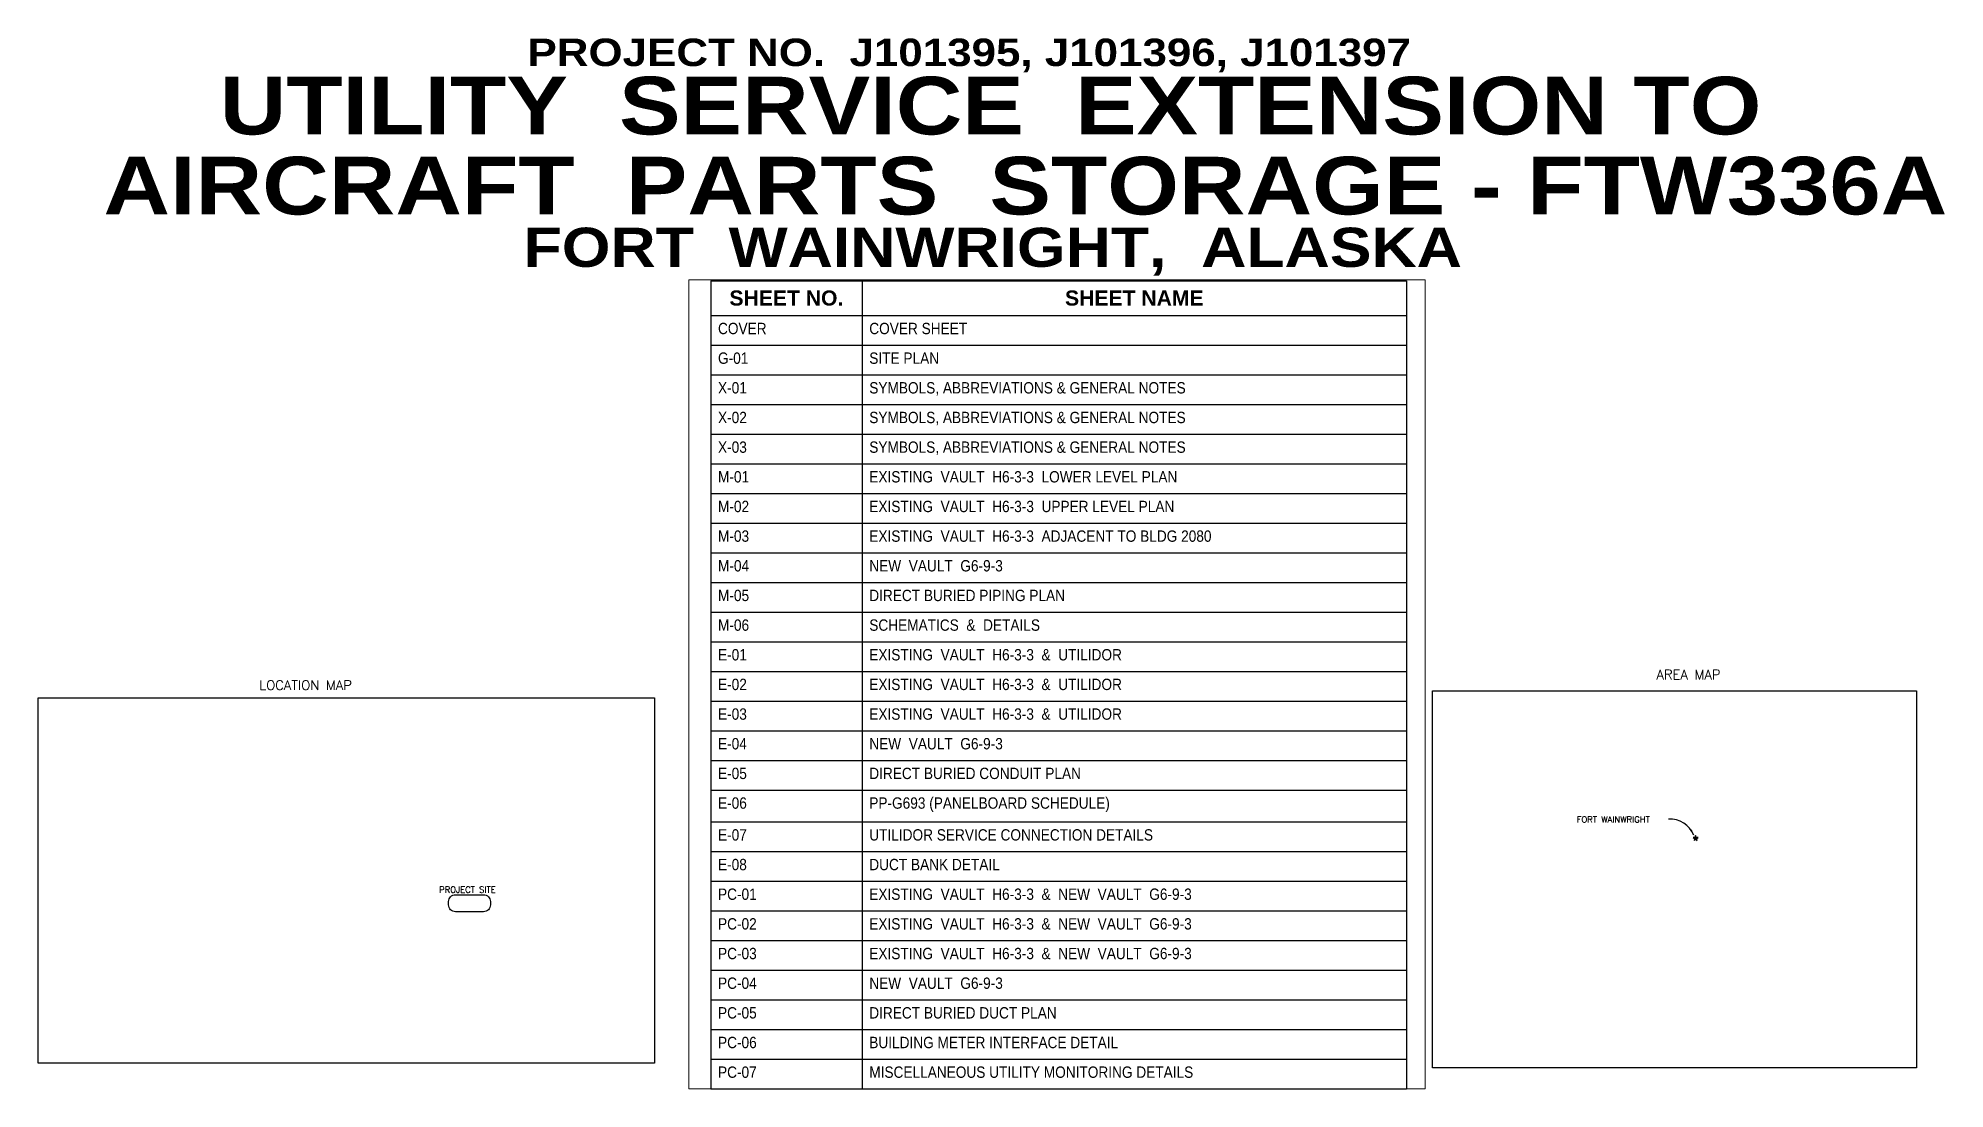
# Paper-space layout 'COVER' of a CAD drawing. Header units: inches. Extents: x 1.1 to 16.9, y 1.4 to 10.1.
# The model-space entities are those that its viewports show. They can reach past a viewport. Long polylines and large blocks are cut down to what shows.
import ezdxf
from ezdxf.enums import TextEntityAlignment as Align

# ---------------------------------------------------------------- set-up
doc = ezdxf.new("R2010")
doc.units = ezdxf.units.IN
doc.header["$MEASUREMENT"] = 0
doc.layers.get('DEFPOINTS').update_dxf_attribs({"color": 8})
for name, color, linetype in [('FH-TITLE', 161, 'Continuous'), ('TEXT', 133, 'Continuous'), ('TITLE', 153, 'Continuous')]:
    doc.layers.add(name, color=color, linetype=linetype)
doc.styles.add('Arial-Bold', font='arialbd.ttf')
doc.styles.add('AU102S01', font='')
doc.styles.add('ROMANC', font='ROMANC')
doc.styles.add('ROMANS', font='36', dxfattribs={"width": 0.9})
doc.styles.get('AU102S01').set_extended_font_data('Arial Black')
picture_1 = doc.add_image_def('image1.bmp', size_in_pixel=(1500, 1167))
picture_2 = doc.add_image_def('image2.bmp', size_in_pixel=(947, 561))

# ---------------------------------------------------------------- blocks, each defined once
blk = doc.blocks.new('*T25')
at = {"layer": 'FH-TITLE', "color": 0, "linetype": 'ByBlock', "lineweight": -2, "transparency": 16777216}
for p, q in [((0, 0), (5.75, 0)), ((0, 0), (0, -9.615)), ((1.25, 0), (1.25, -9.615)), ((5.75, 0), (5.75, -9.615)), ((0, -0.287), (5.75, -0.287)), ((0, -0.532), (5.75, -0.532)), ((0, -0.777), (5.75, -0.777)), ((0, -1.022), (5.75, -1.022)), ((0, -1.267), (5.75, -1.267)), ((0, -1.512), (5.75, -1.512)), ((0, -1.757), (5.75, -1.757)), ((0, -2.002), (5.75, -2.002)), ((0, -2.247), (5.75, -2.247)), ((0, -2.492), (5.75, -2.492)), ((0, -2.737), (5.75, -2.737)), ((0, -2.982), (5.75, -2.982)), ((0, -3.227), (5.75, -3.227)), ((0, -3.472), (5.75, -3.472)), ((0, -3.717), (5.75, -3.717)), ((0, -3.962), (5.75, -3.962)), ((0, -4.207), (5.75, -4.207)), ((0, -4.47), (5.75, -4.47)), ((0, -4.715), (5.75, -4.715)), ((0, -4.96), (5.75, -4.96)), ((0, -5.205), (5.75, -5.205)), ((0, -5.45), (5.75, -5.45)), ((0, -5.695), (5.75, -5.695)), ((0, -5.94), (5.75, -5.94)), ((0, -6.185), (5.75, -6.185)), ((0, -6.43), (5.75, -6.43)), ((0, -6.675), (5.75, -6.675)), ((0, -6.92), (5.75, -6.92)), ((0, -7.165), (5.75, -7.165)), ((0, -7.41), (5.75, -7.41)), ((0, -7.655), (5.75, -7.655)), ((0, -7.9), (5.75, -7.9)), ((0, -8.145), (5.75, -8.145)), ((0, -8.39), (5.75, -8.39)), ((0, -8.635), (5.75, -8.635)), ((0, -8.88), (5.75, -8.88)), ((0, -9.125), (5.75, -9.125)), ((0, -9.37), (5.75, -9.37)), ((0, -9.615), (5.75, -9.615))]:
    blk.add_line(p, q, dxfattribs=at)
at = {"layer": 'FH-TITLE', "color": 0, "transparency": 16777216}
for s, insert, char_height, width, attachment_point, style in [('SHEET NO.', (0.625, -0.143), 0.125, 1.13, 5, 'Arial-Bold'), ('SHEET NAME', (3.5, -0.143), 0.125, 4.38, 5, 'Arial-Bold'), ('COVER', (0.06, -0.347), 0.0938, 1.13, 1, 'ROMANS'), ('COVER SHEET', (1.31, -0.347), 0.09375, 4.38, 1, 'ROMANS'), ('G-01', (0.06, -0.592), 0.0938, 1.13, 1, 'ROMANS'), ('SITE PLAN', (1.31, -0.592), 0.0938, 4.38, 1, 'ROMANS'), ('X-01', (0.06, -0.837), 0.0938, 1.13, 1, 'ROMANS'), ('SYMBOLS, ABBREVIATIONS & GENERAL NOTES', (1.31, -0.837), 0.09375, 4.38, 1, 'ROMANS'), ('X-02', (0.06, -1.082), 0.0938, 1.13, 1, 'ROMANS'), ('SYMBOLS, ABBREVIATIONS & GENERAL NOTES', (1.31, -1.082), 0.09375, 4.38, 1, 'ROMANS'), ('X-03', (0.06, -1.327), 0.0938, 1.13, 1, 'ROMANS'), ('SYMBOLS, ABBREVIATIONS & GENERAL NOTES', (1.31, -1.327), 0.09375, 4.38, 1, 'ROMANS'), ('M-01', (0.06, -1.572), 0.0938, 1.13, 1, 'ROMANS'), ('EXISTING  VAULT  H6-3-3  LOWER LEVEL PLAN', (1.31, -1.572), 0.09375, 4.38, 1, 'ROMANS'), ('M-02', (0.06, -1.817), 0.0938, 1.13, 1, 'ROMANS'), ('EXISTING  VAULT  H6-3-3  UPPER LEVEL PLAN', (1.31, -1.817), 0.09375, 4.38, 1, 'ROMANS'), ('M-03', (0.06, -2.062), 0.0938, 1.13, 1, 'ROMANS'), ('EXISTING  VAULT  H6-3-3  ADJACENT TO BLDG 2080', (1.31, -2.062), 0.09375, 4.38, 1, 'ROMANS'), ('M-04', (0.06, -2.307), 0.0938, 1.13, 1, 'ROMANS'), ('NEW  VAULT  G6-9-3', (1.31, -2.307), 0.09375, 4.38, 1, 'ROMANS'), ('M-05', (0.06, -2.552), 0.0938, 1.13, 1, 'ROMANS'), ('DIRECT BURIED PIPING PLAN', (1.31, -2.552), 0.09375, 4.38, 1, 'ROMANS'), ('M-06', (0.06, -2.797), 0.0938, 1.13, 1, 'ROMANS'), ('SCHEMATICS  &  DETAILS', (1.31, -2.797), 0.09375, 4.38, 1, 'ROMANS'), ('E-01', (0.06, -3.042), 0.0938, 1.13, 1, 'ROMANS'), ('EXISTING  VAULT  H6-3-3  &  UTILIDOR', (1.31, -3.042), 0.09375, 4.38, 1, 'ROMANS'), ('E-02', (0.06, -3.287), 0.0938, 1.13, 1, 'ROMANS'), ('EXISTING  VAULT  H6-3-3  &  UTILIDOR', (1.31, -3.287), 0.09375, 4.38, 1, 'ROMANS'), ('E-03', (0.06, -3.532), 0.0938, 1.13, 1, 'ROMANS'), ('EXISTING  VAULT  H6-3-3  &  UTILIDOR', (1.31, -3.532), 0.09375, 4.38, 1, 'ROMANS'), ('E-04', (0.06, -3.777), 0.0938, 1.13, 1, 'ROMANS'), ('NEW  VAULT  G6-9-3', (1.31, -3.777), 0.09375, 4.38, 1, 'ROMANS'), ('E-05', (0.06, -4.022), 0.0938, 1.13, 1, 'ROMANS'), ('DIRECT BURIED CONDUIT PLAN', (1.31, -4.022), 0.09375, 4.38, 1, 'ROMANS'), ('E-06', (0.06, -4.267), 0.0938, 1.13, 1, 'ROMANS'), ('PP-G693 (PANELBOARD SCHEDULE)', (1.31, -4.267), 0.09375, 4.38, 1, 'ROMANS'), ('E-07', (0.06, -4.53), 0.0938, 1.13, 1, 'ROMANS'), ('UTILIDOR SERVICE CONNECTION DETAILS', (1.31, -4.53), 0.09375, 4.38, 1, 'ROMANS'), ('E-08', (0.06, -4.775), 0.0938, 1.13, 1, 'ROMANS'), ('DUCT BANK DETAIL', (1.31, -4.775), 0.09375, 4.38, 1, 'ROMANS'), ('PC-01', (0.06, -5.02), 0.0938, 1.13, 1, 'ROMANS'), ('EXISTING  VAULT  H6-3-3  &  NEW  VAULT  G6-9-3', (1.31, -5.02), 0.09375, 4.38, 1, 'ROMANS'), ('PC-02', (0.06, -5.265), 0.0938, 1.13, 1, 'ROMANS'), ('EXISTING  VAULT  H6-3-3  &  NEW  VAULT  G6-9-3', (1.31, -5.265), 0.09375, 4.38, 1, 'ROMANS'), ('PC-03', (0.06, -5.51), 0.0938, 1.13, 1, 'ROMANS'), ('EXISTING  VAULT  H6-3-3  &  NEW  VAULT  G6-9-3', (1.31, -5.51), 0.09375, 4.38, 1, 'ROMANS'), ('PC-04', (0.06, -5.755), 0.0938, 1.13, 1, 'ROMANS'), ('NEW  VAULT  G6-9-3', (1.31, -5.755), 0.09375, 4.38, 1, 'ROMANS'), ('PC-05', (0.06, -6), 0.0938, 1.13, 1, 'ROMANS'), ('DIRECT BURIED DUCT PLAN', (1.31, -6), 0.09375, 4.38, 1, 'ROMANS'), ('PC-06', (0.06, -6.245), 0.0938, 1.13, 1, 'ROMANS'), ('BUILDING METER INTERFACE DETAIL', (1.31, -6.245), 0.09375, 4.38, 1, 'ROMANS'), ('PC-07', (0.06, -6.49), 0.0938, 1.13, 1, 'ROMANS'), ('MISCELLANEOUS UTILITY MONITORING DETAILS', (1.31, -6.49), 0.09375, 4.38, 1, 'ROMANS'), ('PC-336AM.1.1', (0.06, -6.735), 0.09375, 1.13, 1, 'ROMANS'), ('CP-336AM  PANEL LAYOUT', (1.31, -6.735), 0.09375, 4.38, 1, 'ROMANS'), ('PC-336AM.I.2', (0.06, -6.98), 0.09375, 1.13, 1, 'ROMANS'), ('CP-336AM BILL OF MATERIAL AND NAMEPLATE SCHEDULE', (1.31, -6.98), 0.09375, 4.38, 1, 'ROMANS'), ('PC-336AM.1.3', (0.06, -7.225), 0.09375, 1.13, 1, 'ROMANS'), ('CP-336AM  DRAWING NOTES AND LEGEND', (1.31, -7.225), 0.09375, 4.38, 1, 'ROMANS'), ('PC-336AM.2.1', (0.06, -7.47), 0.09375, 1.13, 1, 'ROMANS'), ('CP-336AM  POWER DISTRIBUTION WIRING', (1.31, -7.47), 0.09375, 4.38, 1, 'ROMANS'), ('PC-G693.1.1', (0.06, -7.715), 0.09375, 1.13, 1, 'ROMANS'), ('CP-G693  PANEL LAYOUT', (1.31, -7.715), 0.09375, 4.38, 1, 'ROMANS'), ('PC-G693.1.2', (0.06, -7.96), 0.09375, 1.13, 1, 'ROMANS'), ('CP-G693  BILL OF MATERIALS', (1.31, -7.96), 0.09375, 4.38, 1, 'ROMANS'), ('PC-G693.1.3', (0.06, -8.205), 0.09375, 1.13, 1, 'ROMANS'), ('CP-G693, NOTES NAMEPLATE AND FUSE SCHEDULES', (1.31, -8.205), 0.09375, 4.38, 1, 'ROMANS'), ('PC-G693.2.1', (0.06, -8.45), 0.09375, 1.13, 1, 'ROMANS'), ('CP-G693, POWER DISTRIBUTION', (1.31, -8.45), 0.09375, 4.38, 1, 'ROMANS'), ('PC-G693.2.2', (0.06, -8.695), 0.09375, 1.13, 1, 'ROMANS'), ('CP-G693, POWER DISTRIBUTION', (1.31, -8.695), 0.09375, 4.38, 1, 'ROMANS'), ('PC-G693.3.1', (0.06, -8.94), 0.09375, 1.13, 1, 'ROMANS'), ('CP-G693  MODULES 1 AND 2', (1.31, -8.94), 0.09375, 4.38, 1, 'ROMANS'), ('PC-G693.3.2', (0.06, -9.185), 0.09375, 1.13, 1, 'ROMANS'), ('CP-G693  MODULES 3 AND 4', (1.31, -9.185), 0.09375, 4.38, 1, 'ROMANS'), ('PC-G693.3.3', (0.06, -9.43), 0.09375, 1.13, 1, 'ROMANS'), ('CP-G693  MODULE 5', (1.31, -9.43), 0.09375, 4.38, 1, 'ROMANS')]:
    blk.add_mtext(s, dxfattribs=dict(at, insert=insert, char_height=char_height, width=width, attachment_point=attachment_point, style=style))

msp = doc.modelspace()

# ---------------------------------------------------------------- block references
msp.add_blockref('*T25', (0.327, 9.638))

psp = doc.layouts.new('COVER')

# ---------------------------------------------------------------- hatches: boundary and pattern name
at = {"layer": 'TITLE'}
psp.add_hatch(color=256, dxfattribs=at).paths.add_polyline_path([(14.863, 3.449), (14.847, 3.449), (14.842, 3.464), (14.837, 3.449), (14.821, 3.449), (14.834, 3.44), (14.829, 3.425), (14.842, 3.434), (14.855, 3.425), (14.85, 3.44)])

# ---------------------------------------------------------------- linework, layer by layer
at = {"layer": 'FH-TITLE'}
psp.add_lwpolyline([(4.594, 2.976), (4.827, 2.976, -0.414214), (4.883, 2.92), (4.883, 2.891, -0.414214), (4.827, 2.835), (4.594, 2.835, -0.414214), (4.538, 2.891), (4.538, 2.92, -0.414214)], format="xyb", close=True, dxfattribs=at)
at = {"layer": 'TITLE'}
for p, q in [((14.837, 3.449), (14.821, 3.449)), ((14.821, 3.449), (14.834, 3.44)), ((14.834, 3.44), (14.829, 3.425)), ((14.829, 3.425), (14.842, 3.434)), ((14.842, 3.464), (14.837, 3.449)), ((14.847, 3.449), (14.842, 3.464)), ((14.842, 3.434), (14.855, 3.425)), ((14.863, 3.449), (14.847, 3.449)), ((14.85, 3.44), (14.863, 3.449)), ((14.855, 3.425), (14.85, 3.44))]:
    psp.add_line(p, q, dxfattribs=at)
psp.add_arc((14.631, 3.389), 0.211, 22.0344, 93.4805, dxfattribs=at)
psp.add_solid([(14.81, 3.517), (14.827, 3.468), (14.795, 3.509)], dxfattribs=at)

# ---------------------------------------------------------------- texts
at = {"layer": 'FH-TITLE', "style": 'ROMANC'}
psp.add_text('PROJECT SITE', height=0.05069, dxfattribs=at).set_placement((4.46, 2.992))
at = {"layer": 'TEXT'}
for s, height, style, p in [('PROJECT NO.  J101395, J101396, J101397', 0.22688, 'AU102S01', (5.19, 9.821)), ('FORT WAINWRIGHT', 0.05094, 'ROMANC', (13.859, 3.572))]:
    psp.add_text(s, height=height, dxfattribs=dict(at, style=style)).set_placement(p)
at = {"layer": 'TEXT', "color": 163, "style": 'AU102S01'}
for s, p in [('UTILITY  SERVICE  EXTENSION TO', (2.646, 9.256)), ('AIRCRAFT  PARTS  STORAGE - FTW336A', (1.686, 8.595))]:
    psp.add_text(s, height=0.47644, dxfattribs=at).set_placement(p)
at = {"layer": 'TEXT', "color": 243, "style": 'AU102S01'}
psp.add_text('FORT  WAINWRIGHT,  ALASKA', height=0.3233, dxfattribs=at).set_placement((9.034, 8.29), align=Align.MIDDLE)
at = {"layer": 'TEXT', "color": 51, "style": 'ROMANC'}
for s, height, p in [('LOCATION MAP', 0.07953, (3.356, 4.667)), ('AREA MAP', 0.0795, (14.783, 4.755))]:
    psp.add_text(s, height=height, dxfattribs=at).set_placement(p, align=Align.CENTER)

# ---------------------------------------------------------------- pictures from other files: only their frames are drawn
image = psp.add_image(picture_2, insert=(1.146, 1.585), size_in_units=(5.092, 3.017))
image.dxf.flags = 7
image = psp.add_image(picture_1, insert=(12.667, 1.547), size_in_units=(4, 3.112))
image.dxf.flags = 7

# ---------------------------------------------------------------- viewports
at = {"layer": 'DEFPOINTS'}
psp.add_viewport(center=(9.565, 4.714), size=(6.084, 6.6843), view_center_point=(3.188, 6.305), view_height=6.6843, dxfattribs=at)

doc.saveas('drawing.dxf')
